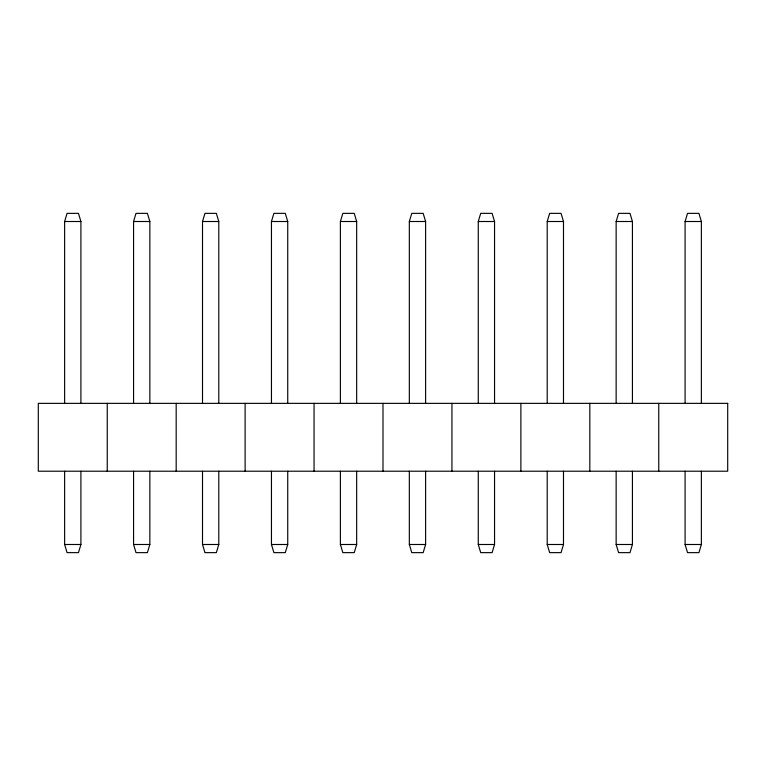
<?xml version="1.0" encoding="UTF-8"?>
<svg xmlns="http://www.w3.org/2000/svg" width="766" height="766" viewBox="0 0 766 766"><rect width="100%" height="100%" fill="white"/><g stroke="black" fill="none" stroke-linecap="round" stroke-linejoin="round"><path stroke-width="1.15" d="M64.631 403.356L64.631 221.508L67.073 213.36L78.467 213.36L80.909 221.508L80.909 403.356M133.571 403.356L133.571 221.508L136.013 213.36L147.407 213.36L149.849 221.508L149.849 403.356M80.909 471.214L80.909 544.492L78.467 552.64L67.073 552.64L64.631 544.492L64.631 471.214M202.511 403.356L202.511 221.508L204.953 213.36L216.347 213.36L218.789 221.508L218.789 403.356M149.849 471.214L149.849 544.492L147.407 552.64L136.013 552.64L133.571 544.492L133.571 471.214M271.451 403.356L271.451 221.508L273.893 213.36L285.287 213.36L287.729 221.508L287.729 403.356M218.789 471.214L218.789 544.492L216.347 552.64L204.953 552.64L202.511 544.492L202.511 471.214M340.391 403.356L340.391 221.508L342.833 213.36L354.227 213.36L356.669 221.508L356.669 403.356M287.729 471.214L287.729 544.492L285.287 552.64L273.893 552.64L271.451 544.492L271.451 471.214M409.331 403.356L409.331 221.508L411.773 213.36L423.167 213.36L425.609 221.508L425.609 403.356M356.669 471.214L356.669 544.492L354.227 552.64L342.833 552.64L340.391 544.492L340.391 471.214M478.271 403.356L478.271 221.508L480.713 213.36L492.107 213.36L494.549 221.508L494.549 403.356M425.609 471.214L425.609 544.492L423.167 552.64L411.773 552.64L409.331 544.492L409.331 471.214M547.211 403.356L547.211 221.508L549.653 213.36L561.047 213.36L563.489 221.508L563.489 403.356M494.549 471.214L494.549 544.492L492.107 552.64L480.713 552.64L478.271 544.492L478.271 471.214M616.151 403.356L616.151 221.508L618.593 213.36L629.987 213.36L632.429 221.508L632.429 403.356M563.489 471.214L563.489 544.492L561.047 552.64L549.653 552.64L547.211 544.492L547.211 471.214M685.091 403.356L685.091 221.508L687.533 213.36L698.927 213.36L701.369 221.508L701.369 403.356M632.429 471.214L632.429 544.492L629.987 552.64L618.593 552.64L616.151 544.492L616.151 471.214M701.369 471.214L701.369 544.492L698.927 552.64L687.533 552.64L685.091 544.492L685.091 471.214M64.631 221.508L80.909 221.508M133.571 221.508L149.849 221.508M202.511 221.508L218.789 221.508M271.451 221.508L287.729 221.508M340.391 221.508L356.669 221.508M409.331 221.508L425.609 221.508M478.271 221.508L494.549 221.508M547.211 221.508L563.489 221.508M616.151 221.508L632.429 221.508M685.091 221.508L701.369 221.508M64.631 544.492L80.909 544.492M133.571 544.492L149.849 544.492M202.511 544.492L218.789 544.492M271.451 544.492L287.729 544.492M340.391 544.492L356.669 544.492M409.331 544.492L425.609 544.492M478.271 544.492L494.549 544.492M547.211 544.492L563.489 544.492M616.151 544.492L632.429 544.492M685.091 544.492L701.369 544.492M658.76 403.356L658.76 471.214M589.82 403.356L589.82 471.214M520.88 403.356L520.88 471.214M451.94 403.356L451.94 471.214M383 403.356L383 471.214M314.06 403.356L314.06 471.214M245.12 403.356L245.12 471.214M176.18 403.356L176.18 471.214M107.24 403.356L107.24 471.214M727.7 403.356L38.3 403.356L38.3 471.214L727.7 471.214L727.7 403.356"/></g></svg>
